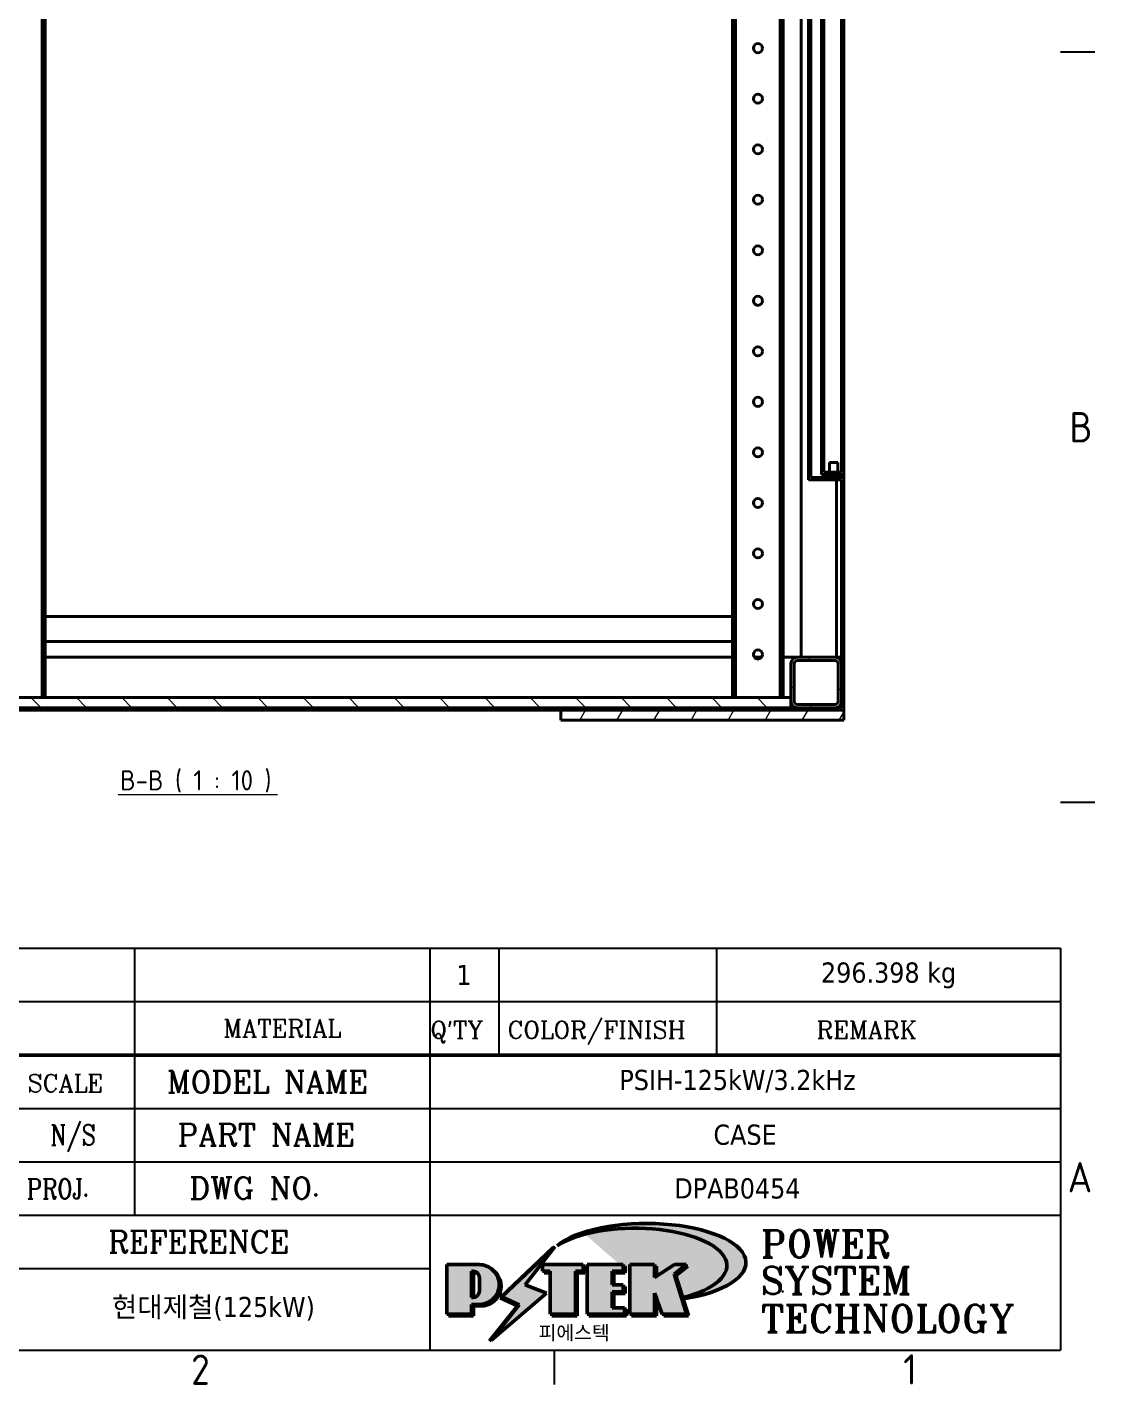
# Model space of a CAD drawing. Header units: millimetres. Extents: x 0 to 8410, y 0 to 5940.
# Drawn here: x 7188 to 8244, y 166 to 1509 of the extents above; entities that cross this region are included whole.
import ezdxf
from ezdxf.enums import TextEntityAlignment as Align

# ---------------------------------------------------------------- set-up
doc = ezdxf.new("R2010")
doc.units = ezdxf.units.MM
doc.header["$LTSCALE"] = 10
doc.layers.get('0').update_dxf_attribs({"color": 3, "lineweight": 25})
for name, color, linetype, lineweight in [('가시적인 것(ISO)', 3, 'Continuous', 40), ('경계(ISO)', 7, 'Continuous', 25), ('기호(ISO)', 5, 'Continuous', 25), ('제목(ISO)', 5, 'Continuous', 50), ('해치(ISO)', 7, 'Continuous', 18)]:
    doc.layers.add(name, color=color, linetype=linetype, lineweight=lineweight)
doc.styles.add('HAN_370', font='', dxfattribs={"width": 2})
doc.styles.add('RC_284', font='ROMANC.shx')
doc.styles.add('RC_292', font='ROMANC.shx')
doc.styles.add('ROMANT_294', font='romant.shx')
doc.styles.add('문자 텍스트_PSTEK_POSCO', font='isocp.shx')
doc.styles.add('텍스트 스타일198', font='tahoma.ttf')
doc.styles.add('텍스트 스타일333', font='ROMANC.shx', dxfattribs={"width": 0.800000011920929})
doc.styles.add('텍스트 스타일466', font='isocp.shx')
doc.styles.get('HAN_370').set_extended_font_data('GulimChe')
pattern_1 = [(135.00021045915, (0, 0), (-22.45055783671479, -22.45072276832807), [])]

# ---------------------------------------------------------------- blocks, each defined once
blk = doc.blocks.new('경계 Default Border')
at = {"layer": '경계(ISO)'}
for p, q in [((820.9999847412109, 148.5000038146973), (824.4000244140625, 148.5000038146973)), ((820.9999847412109, 74.25000190734863), (824.4000244140625, 74.25000190734863)), ((770.9166717529297, 20), (770.9166717529297, 16.59999966621399))]:
    blk.add_line(p, q, dxfattribs=at)
at = {"layer": '경계(ISO)', "color": 2, "char_height": 3.00000011920929, "attachment_point": 7, "style": '문자 텍스트_PSTEK_POSCO'}
for s, insert in [('B', (821.878270202895, 109.8463944559917)), ('A', (821.7144008173592, 35.61784856929444)), ('2', (735.0027394168841, 16.57139439638704)), ('1', (805.4443994374815, 16.59999988079071))]:
    blk.add_mtext(s, dxfattribs=dict(at, insert=insert))
blk = doc.blocks.new('제목 블록 PSTEK')
for color, points in [(252, [(317.2195697678507, 17.0593801673321), (322.0326348870767, 21.62682475217465), (322.2781991042243, 21.94392121864296), (317.0471853425802, 16.97985676345368), (318.7512090904202, 16.1899260703855), (316.0018030350395, 12.71868385740789), (316.3356552234328, 13.00206718743325), (318.9235935156908, 16.2694494742633)]), (5, [(321.6183518841322, 17.4193704504104), (319.5281351041078, 18.24969419629727), (322.4505835294948, 22.02344462252142), (317.2195697678507, 17.0593801673321), (318.9235935156908, 16.2694494742633), (316.1741874603099, 12.79820726128571)]), (1, [(324.4839107253602, 19.60711530335299), (325.2419748254881, 19.60711530335299), (325.2419748254881, 20.25857663940324), (321.2266040451076, 20.25857663940324), (321.2266040451076, 19.60711530335299), (321.9846681452406, 19.60711530335299), (321.9846681452406, 15.3430047401139), (324.4839107253602, 15.3430047401139)]), (1, [(329.2277337269622, 20.25857663940324), (325.65654113025, 20.25857663940324), (325.65654113025, 15.3430047401139), (329.3580259941756, 15.3430047401139), (329.3580259941756, 15.9944660761648), (328.1137701654877, 15.9944660761648), (328.1137701654877, 17.56360607323003), (329.2277337269622, 17.56360607323003), (329.2277337269622, 18.25543873810179), (328.1137701654877, 18.25543873810179), (328.1137701654877, 19.60711530335299), (329.2277337269622, 19.60711530335299)]), (1, [(332.3312149849806, 20.25857663940324), (329.8592894925411, 20.25857663940324), (329.8592894925411, 15.3430047401139), (332.3312149849806, 15.3430047401139), (332.3312149849806, 17.4318630164523), (333.0701931098801, 15.3430047401139), (335.4855464857051, 15.3430047401139), (334.2514536401189, 19.30614745124769), (335.4379594596742, 20.25857663940324), (334.3071782107978, 20.25857663940324), (332.3312149849806, 18.99741471888304)]), (252, [(321.9846681452406, 19.60711530335299), (321.4042753185749, 19.60711530335299), (321.4042753185749, 19.45905590879572), (321.9846681452406, 19.45905590879572)]), (252, [(324.6615819988275, 19.45905590879572), (325.4196460989604, 19.45905590879572), (325.4196460989604, 20.11051724484596), (325.2419748254881, 20.11051724484596), (325.2419748254881, 19.60711530335299), (324.4839107253602, 19.60711530335299), (324.4839107253602, 15.3430047401139), (322.1623394187076, 15.3430047401139), (322.1623394187076, 15.19494534555726), (324.6615819988275, 15.19494534555726)]), (252, [(328.2914414389548, 19.45905590879572), (329.4054050004294, 19.45905590879572), (329.4054050004294, 20.11051724484596), (329.2277337269622, 20.11051724484596), (329.2277337269622, 19.60711530335299), (328.1137701654877, 19.60711530335299), (328.1137701654877, 18.25543873810179), (328.2914414389548, 18.25543873810179)]), (252, [(332.5088862584528, 20.1105172448466), (332.3312149849806, 20.1105172448466), (332.3312149849806, 18.99741471888368), (332.5088862584528, 19.11081371413894)]), (252, [(335.6156307331414, 20.11051724484596), (335.2535118015555, 20.11051724484596), (334.2514536401189, 19.30614745124769), (335.4855464857051, 15.3430047401139), (333.1954852176545, 15.3430047401139), (333.2478643833523, 15.19494534555726), (335.6632177591723, 15.19494534555726), (334.4291249135862, 19.15808805669106)]), (252, [(328.2914414389548, 17.41554667867274), (329.4054050004294, 17.41554667867274), (329.4054050004294, 18.10737934354514), (329.2277337269622, 18.10737934354514), (329.2277337269622, 17.56360607323003), (328.1137701654877, 17.56360607323003), (328.1137701654877, 15.9944660761648), (328.2914414389548, 15.9944660761648)]), (252, [(332.5088862584528, 16.92964231796647), (332.3312149849806, 17.43186301645164), (332.3312149849806, 15.3430047401139), (330.0369607660135, 15.3430047401139), (330.0369607660135, 15.19494534555726), (332.5088862584528, 15.19494534555726)]), (252, [(329.5356972676428, 15.8464066816075), (329.3580259941756, 15.8464066816075), (329.3580259941756, 15.3430047401139), (325.8342124037171, 15.3430047401139), (325.8342124037171, 15.19494534555726), (329.5356972676428, 15.19494534555726)])]:
    blk.add_hatch(color=color).paths.add_polyline_path(points)
h = blk.add_hatch(color=1)
edge = h.paths.add_edge_path(flags=0)
edge.add_line((314.2242174273352, 19.60711530335299), (314.2242174273352, 17.00126995915134))
edge.add_line((314.2242174273352, 17.00126995915134), (314.3485873187598, 17.00126995915134))
edge.add_arc((314.3485873187598, 17.6527312952023), 0.6514613360509371, 270, 360)
edge.add_line((315.0000486548106, 17.6527312952023), (315.0000486548106, 18.95565396730211))
edge.add_arc((314.3485873187598, 18.95565396730212), 0.6514613360508712, 0, 90)
edge.add_line((314.3485873187598, 19.60711530335299), (314.2242174273352, 19.60711530335299))
edge = h.paths.add_edge_path()
edge.add_arc((314.9847713324306, 18.28938669179658), 1.969189947606664, 269.9999999999959, 450)
edge.add_line((314.9847713324306, 20.25857663940318), (311.7664314776902, 20.25857663940324))
edge.add_line((311.7664314776902, 20.25857663940324), (311.7664314776902, 15.3430047401139))
edge.add_line((311.7664314776902, 15.3430047401139), (314.2242174273352, 15.3430047401139))
edge.add_line((314.2242174273352, 15.3430047401139), (314.2242174273352, 16.32019674418991))
edge.add_line((314.2242174273352, 16.32019674418991), (314.9847713324307, 16.32019674418991))
h = blk.add_hatch(color=252)
edge = h.paths.add_edge_path()
edge.add_arc((314.9847713324309, 18.28938669179657), 1.969189947606666, 270, 406.8278729790604)
edge.add_arc((315.1624426058984, 18.1413272972396), 1.969189947606962, -90, 53.560984836317004, ccw=False)
edge.add_line((315.1624426058984, 16.17213734963263), (314.4018887008024, 16.17213734963263))
edge.add_line((314.4018887008024, 16.17213734963263), (314.4018887008024, 15.19494534555726))
edge.add_line((314.4018887008024, 15.19494534555726), (311.9441027511573, 15.19494534555726))
edge.add_line((311.9441027511573, 15.19494534555726), (311.9441027511573, 15.3430047401139))
edge.add_line((311.9441027511573, 15.3430047401139), (314.2242174273352, 15.3430047401139))
edge.add_line((314.2242174273352, 15.3430047401139), (314.2242174273352, 16.32019674418991))
edge.add_line((314.2242174273352, 16.32019674418991), (314.9847713324309, 16.32019674418991))
h = blk.add_hatch(color=252)
edge = h.paths.add_edge_path()
edge.add_line((314.4018887008024, 19.45905590879572), (314.5262585922315, 19.45905590879572))
edge.add_arc((314.5262585922314, 18.80759457274939), 0.6514613360463194, 60.4189348879147, 90.00000000000318, ccw=False)
edge.add_arc((314.3485873187602, 18.95565396730057), 0.6514613360524251, 39.96992292766206, 90.00000000009999)
edge.add_line((314.3485873187591, 19.60711530335307), (314.2242174273352, 19.60711530335298))
edge.add_line((314.2242174273352, 19.60711530335299), (314.2242174273352, 17.00126995915134))
edge.add_line((314.2242174273352, 17.00126995915134), (314.3485873187591, 17.00126995915134))
edge.add_arc((314.3485873187568, 17.652731295233), 0.6514613360816299, 270.0000000002, 274.6930825552478)
edge.add_line((314.4018887008024, 17.0034541317032), (314.4018887008024, 19.45905590879572))
at = {"layer": '해치(ISO)'}
h = blk.add_hatch(color=140, dxfattribs=at)
edge = h.paths.add_edge_path()
edge.add_ellipse((330.3660919371412, 20.15576403068321), major_axis=(9.100907360794343, 0), ratio=0.4069904968023172, start_angle=301.3098473703837, end_angle=507.7436900681698)
edge.add_ellipse((331.5340919371412, 20.4634168429492), major_axis=(-9.82350664112931, 0), ratio=0.3942600559756514, start_angle=111.51207141178469, end_angle=334.47025347086895, ccw=False)
edge.add_line((335.1363447531188, 16.8601935978785), (335.0955236905705, 16.99119398620872))
at = {"color": 180}
for p, q in [((182.4757929790549, 51.56524660363496), (372.4757929537551, 51.56524660363496)), ((280.8758854511282, 51.56524660363496), (280.8758854511282, 41.00524660363494)), ((310.0881549537552, 51.56524660363496), (310.0881549537553, 41.00524660363494)), ((316.9044520275131, 51.56524660363496), (316.9044520275127, 41.00524660363494)), ((338.4566026226726, 51.56524660363496), (338.4566026226727, 41.00524660363494)), ((372.4757929537551, 51.56524660363496), (372.4757929537551, 11.79100474011389)), ((182.475792979055, 46.2852466036349), (372.4757929537551, 46.28524660363492)), ((280.8758854511282, 41.00524660363494), (280.8758854511282, 25.16524660363502)), ((310.088154953755, 41.00524660363494), (310.088154953755, 11.79100474011392)), ((206.451475290024, 35.72524660363497), (372.4757929537551, 35.72524660363497)), ((255.917593136736, 30.44524660363498), (372.4757929537552, 30.44524660363501)), ((255.9175931367359, 25.16524660363502), (372.4757929537552, 25.165246603635)), ((255.9175931367359, 19.88524660363481), (310.0881549537553, 19.88524660363481)), ((182.475792979055, 11.79100474011392), (372.4757929537551, 11.79100474011389))]:
    blk.add_line(p, q, dxfattribs=at)
at = {"color": 7, "lineweight": 50}
blk.add_line((206.451475290024, 41.00524660363494), (372.4757929537551, 41.00524660363496), dxfattribs=at)
at = {"color": 7}
for p, q in [((322.2781991042243, 21.94392121864296), (317.0471853425802, 16.97985676345368)), ((322.4505835294948, 22.02344462252142), (317.2195697678507, 17.0593801673321)), ((317.2195697678507, 17.0593801673321), (322.0326348870767, 21.62682475217465)), ((319.5281351041078, 18.24969419629727), (322.4505835294948, 22.02344462252142)), ((322.0326348870767, 21.62682475217465), (322.2781991042243, 21.94392121864296)), ((311.7664314776902, 20.25900474011391), (311.7664314776902, 15.34300474011391)), ((314.9847713324309, 20.25857663940324), (311.7664314776902, 20.25857663940324)), ((314.9847713324309, 20.25857663940324), (311.7664314776902, 20.25857663940324)), ((311.7664314776902, 20.25857663940324), (311.7664314776902, 15.3430047401139)), ((325.2419748254881, 20.25857663940324), (321.2266040451076, 20.25857663940324)), ((321.2266040451076, 20.25857663940324), (321.2266040451076, 19.60711530335299)), ((325.2419748254881, 20.25857663940324), (321.2266040451076, 20.25857663940324)), ((321.2266040451076, 20.25857663940324), (321.2266040451076, 19.60711530335299)), ((325.2419748254881, 19.60711530335299), (325.2419748254881, 20.25857663940324)), ((325.2419748254881, 19.60711530335299), (325.2419748254881, 20.25857663940324)), ((329.2277337269622, 20.25857663940324), (325.65654113025, 20.25857663940324)), ((325.65654113025, 20.25857663940324), (325.65654113025, 15.3430047401139)), ((325.65654113025, 20.25857663940324), (325.65654113025, 15.3430047401139)), ((329.2277337269622, 20.25857663940324), (325.65654113025, 20.25857663940324)), ((329.2277337269622, 19.60711530335299), (329.2277337269622, 20.25857663940324)), ((329.2277337269622, 19.60711530335299), (329.2277337269622, 20.25857663940324)), ((332.3312149849806, 20.25857663940324), (329.8592894925411, 20.25857663940324)), ((329.8592894925411, 20.25857663940324), (329.8592894925411, 15.3430047401139)), ((329.8592894925411, 20.25857663940324), (329.8592894925411, 15.3430047401139)), ((332.3312149849806, 20.25857663940324), (329.8592894925411, 20.25857663940324)), ((334.3071782107978, 20.25857663940324), (332.3312149849806, 18.99741471888304)), ((332.3312149849806, 18.99741471888304), (332.3312149849806, 20.25857663940324)), ((334.3071782107978, 20.25857663940324), (332.3312149849806, 18.99741471888304)), ((332.3312149849806, 18.99741471888304), (332.3312149849806, 20.25857663940324)), ((334.2514536401189, 19.30614745124769), (335.4379594596742, 20.25857663940324)), ((334.2514536401189, 19.30614745124769), (335.4379594596742, 20.25857663940324)), ((335.4379594596742, 20.25857663940324), (334.3071782107978, 20.25857663940324)), ((335.4379594596742, 20.25857663940324), (334.3071782107978, 20.25857663940324)), ((314.2242174273352, 17.00126995915134), (314.2242174273352, 19.60711530335299)), ((314.2242174273352, 19.60711530335299), (314.3485873187591, 19.60711530335299)), ((314.3485873187591, 19.60711530335299), (314.2242174273352, 19.60711530335299)), ((314.2242174273352, 19.60711530335299), (314.2242174273352, 17.00126995915134)), ((314.2242174273352, 17.00126995915134), (314.2242174273352, 19.60711530335299)), ((314.2242174273352, 19.60711530335299), (314.3485873187591, 19.60711530335299)), ((314.4018887008024, 19.45905590879572), (314.5262585922314, 19.45905590879572)), ((314.4018887008024, 17.0034541317032), (314.4018887008024, 19.45905590879572)), ((315.0000486548106, 18.95565396730275), (315.0000486548106, 17.65273129520161)), ((315.0000486548106, 18.95565396730275), (315.0000486548106, 17.65273129520161)), ((321.2266040451076, 19.60711530335299), (321.9846681452406, 19.60711530335299)), ((321.2266040451076, 19.60711530335299), (321.9846681452406, 19.60711530335299)), ((321.4042753185749, 19.60711530335299), (321.4042753185749, 19.45905590879572)), ((321.9846681452406, 19.60711530335299), (321.4042753185749, 19.60711530335299)), ((321.4042753185749, 19.45905590879572), (321.9846681452406, 19.45905590879572)), ((321.9846681452406, 19.60711530335299), (321.9846681452406, 15.3430047401139)), ((321.9846681452406, 19.45905590879572), (321.9846681452406, 19.60711530335299)), ((321.9846681452406, 19.60711530335299), (321.9846681452406, 15.3430047401139)), ((324.4839107253602, 19.60711530335299), (325.2419748254881, 19.60711530335299)), ((324.4839107253602, 15.3430047401139), (324.4839107253602, 19.60711530335299)), ((325.2419748254881, 19.60711530335299), (324.4839107253602, 19.60711530335299)), ((324.4839107253602, 19.60711530335299), (324.4839107253602, 15.3430047401139)), ((324.4839107253602, 19.60711530335299), (325.2419748254881, 19.60711530335299)), ((324.4839107253602, 15.3430047401139), (324.4839107253602, 19.60711530335299)), ((324.6615819988275, 19.45905590879572), (325.4196460989604, 19.45905590879572)), ((324.6615819988275, 15.19494534555726), (324.6615819988275, 19.45905590879572)), ((325.4196460989604, 20.11051724484596), (325.2419748254881, 20.11051724484596)), ((325.2419748254881, 20.11051724484596), (325.2419748254881, 19.60711530335299)), ((325.4196460989604, 19.45905590879572), (325.4196460989604, 20.11051724484596)), ((328.1137701654877, 18.25543873810179), (328.1137701654877, 19.60711530335299)), ((328.1137701654877, 19.60711530335299), (329.2277337269622, 19.60711530335299)), ((329.2277337269622, 19.60711530335299), (328.1137701654877, 19.60711530335299)), ((328.1137701654877, 19.60711530335299), (328.1137701654877, 18.25543873810179)), ((328.1137701654877, 18.25543873810179), (328.1137701654877, 19.60711530335299)), ((328.1137701654877, 19.60711530335299), (329.2277337269622, 19.60711530335299)), ((328.2914414389548, 18.25543873810179), (328.2914414389548, 19.45905590879572)), ((328.2914414389548, 19.45905590879572), (329.4054050004294, 19.45905590879572)), ((329.4054050004294, 20.11051724484596), (329.2277337269622, 20.11051724484596)), ((329.2277337269622, 20.11051724484596), (329.2277337269622, 19.60711530335299)), ((329.4054050004294, 19.45905590879572), (329.4054050004294, 20.11051724484596)), ((332.5088862584528, 20.1105172448466), (332.3312149849806, 20.1105172448466)), ((332.3312149849806, 20.1105172448466), (332.3312149849806, 18.99741471888368)), ((332.3312149849806, 18.99741471888368), (332.5088862584528, 19.11081371413894)), ((332.5088862584528, 19.11081371413894), (332.5088862584528, 20.1105172448466)), ((335.2535118015555, 20.11051724484596), (334.2514536401189, 19.30614745124769)), ((335.4855464857051, 15.3430047401139), (334.2514536401189, 19.30614745124769)), ((334.2514536401189, 19.30614745124769), (335.4855464857051, 15.3430047401139)), ((335.4855464857051, 15.3430047401139), (334.2514536401189, 19.30614745124769)), ((334.4291249135862, 19.15808805669104), (335.6156307331414, 20.11051724484596)), ((335.6632177591723, 15.19494534555726), (334.4291249135862, 19.15808805669104)), ((335.6156307331414, 20.11051724484596), (335.2535118015555, 20.11051724484596)), ((321.6183518841322, 17.4193704504104), (319.5281351041078, 18.24969419629727)), ((329.2277337269622, 18.25543873810179), (328.1137701654877, 18.25543873810179)), ((328.1137701654877, 18.25543873810179), (328.2914414389548, 18.25543873810179)), ((329.2277337269622, 18.25543873810179), (328.1137701654877, 18.25543873810179)), ((328.1137701654877, 17.56360607323003), (329.2277337269622, 17.56360607323003)), ((328.1137701654877, 15.9944660761648), (328.1137701654877, 17.56360607323003)), ((329.2277337269622, 17.56360607323003), (328.1137701654877, 17.56360607323003)), ((328.1137701654877, 17.56360607323003), (328.1137701654877, 15.9944660761648)), ((328.1137701654877, 17.56360607323003), (329.2277337269622, 17.56360607323003)), ((328.1137701654877, 15.9944660761648), (328.1137701654877, 17.56360607323003)), ((329.2277337269622, 17.56360607323003), (329.2277337269622, 18.25543873810179)), ((329.2277337269622, 17.56360607323003), (329.2277337269622, 18.25543873810179)), ((329.4054050004294, 18.10737934354514), (329.2277337269622, 18.10737934354514)), ((329.2277337269622, 18.10737934354514), (329.2277337269622, 17.56360607323003)), ((329.4054050004294, 17.41554667867274), (329.4054050004294, 18.10737934354514)), ((345.0447381189468, 17.50375595811051), (344.9867755289346, 17.689895936919)), ((314.3485873187591, 17.00126995915134), (314.2242174273352, 17.00126995915134)), ((314.2242174273352, 17.00126995915134), (314.3485873187591, 17.00126995915134)), ((314.3485873187591, 17.00126995915134), (314.2242174273352, 17.00126995915134)), ((314.2242174273352, 16.32019674418991), (314.9847713324309, 16.32019674418991)), ((314.2242174273352, 15.3430047401139), (314.2242174273352, 16.32019674418991)), ((314.9847713324309, 16.32019674418991), (314.2242174273352, 16.32019674418991)), ((314.2242174273352, 16.32019674418991), (314.2242174273352, 15.3430047401139)), ((314.2242174273352, 16.32019674418991), (314.9847713324309, 16.32019674418991)), ((314.2242174273352, 15.3430047401139), (314.2242174273352, 16.32019674418991)), ((314.4018887008024, 16.17213734963263), (315.162442605898, 16.17213734963263)), ((314.4018887008024, 15.19494534555726), (314.4018887008024, 16.17213734963263)), ((318.7512090904202, 16.1899260703855), (316.0018030350395, 12.71868385740789)), ((316.1741874603099, 12.79820726128571), (321.6183518841322, 17.4193704504104)), ((318.9235935156908, 16.2694494742633), (316.1741874603099, 12.79820726128571)), ((316.3356552234328, 13.00206718743325), (318.9235935156908, 16.2694494742633)), ((317.0471853425802, 16.97985676345368), (318.7512090904202, 16.1899260703855)), ((318.9235935156908, 16.2694494742633), (317.2195697678507, 17.0593801673321)), ((317.2195697678507, 17.0593801673321), (318.9235935156908, 16.2694494742633)), ((328.2914414389548, 15.9944660761648), (328.2914414389548, 17.41554667867274)), ((328.2914414389548, 17.41554667867274), (329.4054050004294, 17.41554667867274)), ((332.3312149849806, 17.4318630164523), (333.0701931098801, 15.3430047401139)), ((332.3312149849806, 15.3430047401139), (332.3312149849806, 17.4318630164523)), ((332.5088862584528, 16.92964231796647), (332.3312149849806, 17.43186301645164)), ((332.3312149849806, 17.43186301645164), (332.3312149849806, 15.3430047401139)), ((332.3312149849806, 17.4318630164523), (333.0701931098801, 15.3430047401139)), ((332.3312149849806, 15.3430047401139), (332.3312149849806, 17.4318630164523)), ((332.5088862584528, 15.19494534555726), (332.5088862584528, 16.92964231796647)), ((311.7664314776902, 15.3430047401139), (314.2242174273352, 15.3430047401139)), ((311.7664314776902, 15.3430047401139), (314.2242174273352, 15.3430047401139)), ((314.2242174273352, 15.3430047401139), (311.9441027511573, 15.3430047401139)), ((311.9441027511573, 15.3430047401139), (311.9441027511573, 15.19494534555726)), ((311.9441027511573, 15.19494534555726), (314.4018887008024, 15.19494534555726)), ((321.9846681452406, 15.3430047401139), (324.4839107253602, 15.3430047401139)), ((321.9846681452406, 15.3430047401139), (324.4839107253602, 15.3430047401139)), ((324.4839107253602, 15.3430047401139), (322.1623394187076, 15.3430047401139)), ((322.1623394187076, 15.3430047401139), (322.1623394187076, 15.19494534555726)), ((322.1623394187076, 15.19494534555726), (324.6615819988275, 15.19494534555726)), ((325.65654113025, 15.3430047401139), (329.3580259941756, 15.3430047401139)), ((325.65654113025, 15.3430047401139), (329.3580259941756, 15.3430047401139)), ((329.3580259941756, 15.3430047401139), (325.8342124037171, 15.3430047401139)), ((325.8342124037171, 15.3430047401139), (325.8342124037171, 15.19494534555726)), ((325.8342124037171, 15.19494534555726), (329.5356972676428, 15.19494534555726)), ((329.3580259941756, 15.9944660761648), (328.1137701654877, 15.9944660761648)), ((328.1137701654877, 15.9944660761648), (328.2914414389548, 15.9944660761648)), ((329.3580259941756, 15.9944660761648), (328.1137701654877, 15.9944660761648)), ((329.3580259941756, 15.3430047401139), (329.3580259941756, 15.9944660761648)), ((329.3580259941756, 15.3430047401139), (329.3580259941756, 15.9944660761648)), ((329.5356972676428, 15.8464066816075), (329.3580259941756, 15.8464066816075)), ((329.3580259941756, 15.8464066816075), (329.3580259941756, 15.3430047401139)), ((329.5356972676428, 15.19494534555726), (329.5356972676428, 15.8464066816075)), ((329.8592894925411, 15.3430047401139), (332.3312149849806, 15.3430047401139)), ((329.8592894925411, 15.3430047401139), (332.3312149849806, 15.3430047401139)), ((332.3312149849806, 15.3430047401139), (330.0369607660135, 15.3430047401139)), ((330.0369607660135, 15.3430047401139), (330.0369607660135, 15.19494534555726)), ((330.0369607660135, 15.19494534555726), (332.5088862584528, 15.19494534555726)), ((333.0701931098801, 15.3430047401139), (335.4855464857051, 15.3430047401139)), ((333.0701931098801, 15.3430047401139), (335.4855464857051, 15.3430047401139)), ((335.4855464857051, 15.3430047401139), (333.1954852176545, 15.3430047401139)), ((333.1954852176545, 15.3430047401139), (333.2478643833523, 15.19494534555726)), ((333.2478643833523, 15.19494534555726), (335.6632177591723, 15.19494534555726)), ((316.0018030350395, 12.71868385740789), (316.3356552234328, 13.00206718743325))]:
    blk.add_line(p, q, dxfattribs=at)
at = {"color": 5}
for p, q in [((322.4505835294948, 22.02344462252142), (317.2195697678507, 17.0593801673321)), ((319.5281351041078, 18.24969419629727), (322.4505835294948, 22.02344462252142)), ((321.6183518841322, 17.4193704504104), (319.5281351041078, 18.24969419629727)), ((316.1741874603099, 12.79820726128571), (321.6183518841322, 17.4193704504104)), ((318.9235935156908, 16.2694494742633), (316.1741874603099, 12.79820726128571)), ((317.2195697678507, 17.0593801673321), (318.9235935156908, 16.2694494742633))]:
    blk.add_line(p, q, dxfattribs=at)
at = {"color": 1}
for p, q in [((314.9847713324309, 20.25857663940324), (311.7664314776902, 20.25857663940324)), ((311.7664314776902, 20.25857663940324), (311.7664314776902, 15.3430047401139)), ((325.2419748254881, 20.25857663940324), (321.2266040451076, 20.25857663940324)), ((321.2266040451076, 20.25857663940324), (321.2266040451076, 19.60711530335299)), ((325.2419748254881, 19.60711530335299), (325.2419748254881, 20.25857663940324)), ((329.2277337269622, 20.25857663940324), (325.65654113025, 20.25857663940324)), ((325.65654113025, 20.25857663940324), (325.65654113025, 15.3430047401139)), ((329.2277337269622, 19.60711530335299), (329.2277337269622, 20.25857663940324)), ((332.3312149849806, 20.25857663940324), (329.8592894925411, 20.25857663940324)), ((329.8592894925411, 20.25857663940324), (329.8592894925411, 15.3430047401139)), ((334.3071782107978, 20.25857663940324), (332.3312149849806, 18.99741471888304)), ((332.3312149849806, 18.99741471888304), (332.3312149849806, 20.25857663940324)), ((334.2514536401189, 19.30614745124769), (335.4379594596742, 20.25857663940324)), ((335.4379594596742, 20.25857663940324), (334.3071782107978, 20.25857663940324)), ((314.2242174273352, 17.00126995915134), (314.2242174273352, 19.60711530335299)), ((314.2242174273352, 19.60711530335299), (314.3485873187591, 19.60711530335299)), ((315.0000486548106, 18.95565396730275), (315.0000486548106, 17.65273129520161)), ((321.2266040451076, 19.60711530335299), (321.9846681452406, 19.60711530335299)), ((321.9846681452406, 19.60711530335299), (321.9846681452406, 15.3430047401139)), ((324.4839107253602, 19.60711530335299), (325.2419748254881, 19.60711530335299)), ((324.4839107253602, 15.3430047401139), (324.4839107253602, 19.60711530335299)), ((328.1137701654877, 18.25543873810179), (328.1137701654877, 19.60711530335299)), ((328.1137701654877, 19.60711530335299), (329.2277337269622, 19.60711530335299)), ((335.4855464857051, 15.3430047401139), (334.2514536401189, 19.30614745124769)), ((329.2277337269622, 18.25543873810179), (328.1137701654877, 18.25543873810179)), ((328.1137701654877, 17.56360607323003), (329.2277337269622, 17.56360607323003)), ((328.1137701654877, 15.9944660761648), (328.1137701654877, 17.56360607323003)), ((329.2277337269622, 17.56360607323003), (329.2277337269622, 18.25543873810179)), ((314.3485873187591, 17.00126995915134), (314.2242174273352, 17.00126995915134)), ((314.2242174273352, 16.32019674418991), (314.9847713324309, 16.32019674418991)), ((314.2242174273352, 15.3430047401139), (314.2242174273352, 16.32019674418991)), ((332.3312149849806, 17.4318630164523), (333.0701931098801, 15.3430047401139)), ((332.3312149849806, 15.3430047401139), (332.3312149849806, 17.4318630164523)), ((311.7664314776902, 15.3430047401139), (314.2242174273352, 15.3430047401139)), ((321.9846681452406, 15.3430047401139), (324.4839107253602, 15.3430047401139)), ((325.65654113025, 15.3430047401139), (329.3580259941756, 15.3430047401139)), ((329.3580259941756, 15.9944660761648), (328.1137701654877, 15.9944660761648)), ((329.3580259941756, 15.3430047401139), (329.3580259941756, 15.9944660761648)), ((329.8592894925411, 15.3430047401139), (332.3312149849806, 15.3430047401139)), ((333.0701931098801, 15.3430047401139), (335.4855464857051, 15.3430047401139))]:
    blk.add_line(p, q, dxfattribs=at)
at = {"color": 7}
for centre, radius, start, end in [((314.9847713324309, 18.28938669179658), 1.969189947606665, 270, 90), ((314.9847713324309, 18.28938669179658), 1.969189947606665, 270, 90), ((314.3485873187598, 18.95565396730211), 0.6514613360508712, 0, 90), ((314.3485873187602, 18.95565396730057), 0.6514613360524251, 39.96992292766117, 90), ((314.3485873187598, 18.95565396730212), 0.6514613360508712, 0, 90), ((314.5262585922314, 18.80759457274939), 0.6514613360463193, 60.41893488791137, 90), ((314.9847713324307, 18.2893866917965), 1.969189947606594, 270, 46.82787297909833), ((315.1624426058984, 18.1413272972396), 1.969189947606961, 270, 53.56098483636067), ((314.3485873187597, 17.65273129520228), 0.6514613360509381, 270, 0), ((314.3485873187598, 17.6527312952023), 0.6514613360509381, 270, 0), ((314.3485873187568, 17.652731295233), 0.6514613360816299, 270, 274.6930825552478)]:
    blk.add_arc(centre, radius, start, end, dxfattribs=at)
at = {"color": 1}
for centre, radius, start, end in [((314.9847713324309, 18.28938669179657), 1.969189947606665, 270, 90), ((314.3485873187598, 18.95565396730211), 0.6514613360508712, 0, 90), ((314.3485873187598, 17.6527312952023), 0.6514613360509381, 270, 0)]:
    blk.add_arc(centre, radius, start, end, dxfattribs=at)
at = {"layer": '제목(ISO)'}
for p, q in [((322.2781991042243, 21.94392121864296), (317.0471853425802, 16.97985676345368)), ((322.4505835294948, 22.02344462252142), (317.2195697678507, 17.0593801673321)), ((317.2195697678507, 17.0593801673321), (322.0326348870767, 21.62682475217465)), ((319.5281351041078, 18.24969419629727), (322.4505835294948, 22.02344462252142)), ((322.0326348870767, 21.62682475217465), (322.2781991042243, 21.94392121864296)), ((314.9847713324306, 20.25857663940324), (311.7664314776902, 20.25857663940324)), ((311.7664314776902, 20.25857663940324), (311.7664314776902, 15.3430047401139)), ((325.2419748254881, 20.25857663940324), (321.2266040451076, 20.25857663940324)), ((321.2266040451076, 20.25857663940324), (321.2266040451076, 19.60711530335299)), ((325.2419748254881, 19.60711530335299), (325.2419748254881, 20.25857663940324)), ((329.2277337269622, 20.25857663940324), (325.65654113025, 20.25857663940324)), ((325.65654113025, 20.25857663940324), (325.65654113025, 15.3430047401139)), ((329.2277337269622, 19.60711530335299), (329.2277337269622, 20.25857663940324)), ((332.3312149849806, 20.25857663940324), (329.8592894925411, 20.25857663940324)), ((329.8592894925411, 20.25857663940324), (329.8592894925411, 15.3430047401139)), ((334.3071782107978, 20.25857663940324), (332.3312149849806, 18.99741471888304)), ((332.3312149849806, 18.99741471888304), (332.3312149849806, 20.25857663940324)), ((334.2514536401189, 19.30614745124769), (335.4379594596742, 20.25857663940324)), ((335.4379594596742, 20.25857663940324), (334.3071782107978, 20.25857663940324)), ((314.2242174273352, 17.00126995915134), (314.2242174273352, 19.60711530335299)), ((314.2242174273352, 19.60711530335299), (314.3485873187598, 19.60711530335299)), ((314.3485873187591, 19.60711530335299), (314.2242174273352, 19.60711530335299)), ((314.2242174273352, 19.60711530335299), (314.2242174273352, 17.00126995915134)), ((314.4018887008024, 19.45905590879572), (314.5262585922314, 19.45905590879572)), ((314.4018887008024, 17.0034541317032), (314.4018887008024, 19.45905590879572)), ((315.0000486548106, 18.95565396730211), (315.0000486548106, 17.6527312952023)), ((321.2266040451076, 19.60711530335299), (321.9846681452406, 19.60711530335299)), ((321.9846681452406, 19.60711530335299), (321.4042753185749, 19.60711530335299)), ((321.4042753185749, 19.60711530335299), (321.4042753185749, 19.45905590879572)), ((321.4042753185749, 19.45905590879572), (321.9846681452406, 19.45905590879572)), ((321.9846681452406, 19.60711530335299), (321.9846681452406, 15.3430047401139)), ((321.9846681452406, 19.45905590879572), (321.9846681452406, 19.60711530335299)), ((324.4839107253602, 19.60711530335299), (325.2419748254881, 19.60711530335299)), ((324.4839107253602, 15.3430047401139), (324.4839107253602, 19.60711530335299)), ((325.2419748254881, 19.60711530335299), (324.4839107253602, 19.60711530335299)), ((324.4839107253602, 19.60711530335299), (324.4839107253602, 15.3430047401139)), ((324.6615819988275, 19.45905590879572), (325.4196460989604, 19.45905590879572)), ((324.6615819988275, 15.19494534555726), (324.6615819988275, 19.45905590879572)), ((325.4196460989604, 20.11051724484596), (325.2419748254881, 20.11051724484596)), ((325.2419748254881, 20.11051724484596), (325.2419748254881, 19.60711530335299)), ((325.4196460989604, 19.45905590879572), (325.4196460989604, 20.11051724484596)), ((328.1137701654877, 18.25543873810179), (328.1137701654877, 19.60711530335299)), ((328.1137701654877, 19.60711530335299), (329.2277337269622, 19.60711530335299)), ((329.2277337269622, 19.60711530335299), (328.1137701654877, 19.60711530335299)), ((328.1137701654877, 19.60711530335299), (328.1137701654877, 18.25543873810179)), ((328.2914414389548, 19.45905590879572), (329.4054050004294, 19.45905590879572)), ((328.2914414389548, 18.25543873810179), (328.2914414389548, 19.45905590879572)), ((329.4054050004294, 20.11051724484596), (329.2277337269622, 20.11051724484596)), ((329.2277337269622, 20.11051724484596), (329.2277337269622, 19.60711530335299)), ((329.4054050004294, 19.45905590879572), (329.4054050004294, 20.11051724484596)), ((332.5088862584528, 20.1105172448466), (332.3312149849806, 20.1105172448466)), ((332.3312149849806, 20.1105172448466), (332.3312149849806, 18.99741471888368)), ((332.3312149849806, 18.99741471888368), (332.5088862584528, 19.11081371413894)), ((332.5088862584528, 19.11081371413894), (332.5088862584528, 20.1105172448466)), ((335.2535118015555, 20.11051724484596), (334.2514536401189, 19.30614745124769)), ((335.4855464857051, 15.3430047401139), (334.2514536401189, 19.30614745124769)), ((334.2514536401189, 19.30614745124769), (335.4855464857051, 15.3430047401139)), ((334.4291249135862, 19.15808805669106), (335.6156307331414, 20.11051724484596)), ((335.6632177591723, 15.19494534555726), (334.4291249135862, 19.15808805669106)), ((335.6156307331414, 20.11051724484596), (335.2535118015555, 20.11051724484596)), ((321.6183518841322, 17.4193704504104), (319.5281351041078, 18.24969419629727)), ((329.2277337269622, 18.25543873810179), (328.1137701654877, 18.25543873810179)), ((328.1137701654877, 18.25543873810179), (328.2914414389548, 18.25543873810179)), ((328.1137701654877, 15.9944660761648), (328.1137701654877, 17.56360607323003)), ((328.1137701654877, 17.56360607323003), (329.2277337269622, 17.56360607323003)), ((329.2277337269622, 17.56360607323003), (328.1137701654877, 17.56360607323003)), ((328.1137701654877, 17.56360607323003), (328.1137701654877, 15.9944660761648)), ((329.2277337269622, 17.56360607323003), (329.2277337269622, 18.25543873810179)), ((329.4054050004294, 18.10737934354514), (329.2277337269622, 18.10737934354514)), ((329.2277337269622, 18.10737934354514), (329.2277337269622, 17.56360607323003)), ((329.4054050004294, 17.41554667867274), (329.4054050004294, 18.10737934354514)), ((314.3485873187598, 17.00126995915134), (314.2242174273352, 17.00126995915134)), ((314.2242174273352, 17.00126995915134), (314.3485873187591, 17.00126995915134)), ((314.2242174273352, 15.3430047401139), (314.2242174273352, 16.32019674418991)), ((314.2242174273352, 16.32019674418991), (314.9847713324307, 16.32019674418991)), ((314.9847713324309, 16.32019674418991), (314.2242174273352, 16.32019674418991)), ((314.2242174273352, 16.32019674418991), (314.2242174273352, 15.3430047401139)), ((314.4018887008024, 15.19494534555726), (314.4018887008024, 16.17213734963263)), ((314.4018887008024, 16.17213734963263), (315.1624426058984, 16.17213734963263)), ((318.7512090904202, 16.1899260703855), (316.0018030350395, 12.71868385740789)), ((316.1741874603099, 12.79820726128571), (321.6183518841322, 17.4193704504104)), ((318.9235935156908, 16.2694494742633), (316.1741874603099, 12.79820726128571)), ((316.3356552234328, 13.00206718743325), (318.9235935156908, 16.2694494742633)), ((317.0471853425802, 16.97985676345368), (318.7512090904202, 16.1899260703855)), ((317.2195697678507, 17.0593801673321), (318.9235935156908, 16.2694494742633)), ((318.9235935156908, 16.2694494742633), (317.2195697678507, 17.0593801673321)), ((328.2914414389548, 17.41554667867274), (329.4054050004294, 17.41554667867274)), ((328.2914414389548, 15.9944660761648), (328.2914414389548, 17.41554667867274)), ((332.3312149849806, 15.3430047401139), (332.3312149849806, 17.4318630164523)), ((332.3312149849806, 17.4318630164523), (333.0701931098801, 15.3430047401139)), ((332.5088862584528, 16.92964231796647), (332.3312149849806, 17.43186301645164)), ((332.3312149849806, 17.43186301645164), (332.3312149849806, 15.3430047401139)), ((332.5088862584528, 15.19494534555726), (332.5088862584528, 16.92964231796647)), ((311.7664314776902, 15.3430047401139), (314.2242174273352, 15.3430047401139)), ((314.2242174273352, 15.3430047401139), (311.9441027511573, 15.3430047401139)), ((311.9441027511573, 15.3430047401139), (311.9441027511573, 15.19494534555726)), ((311.9441027511573, 15.19494534555726), (314.4018887008024, 15.19494534555726)), ((321.9846681452406, 15.3430047401139), (324.4839107253602, 15.3430047401139)), ((324.4839107253602, 15.3430047401139), (322.1623394187076, 15.3430047401139)), ((322.1623394187076, 15.3430047401139), (322.1623394187076, 15.19494534555726)), ((322.1623394187076, 15.19494534555726), (324.6615819988275, 15.19494534555726)), ((325.65654113025, 15.3430047401139), (329.3580259941756, 15.3430047401139)), ((329.3580259941756, 15.3430047401139), (325.8342124037171, 15.3430047401139)), ((325.8342124037171, 15.3430047401139), (325.8342124037171, 15.19494534555726)), ((325.8342124037171, 15.19494534555726), (329.5356972676428, 15.19494534555726)), ((329.3580259941756, 15.9944660761648), (328.1137701654877, 15.9944660761648)), ((328.1137701654877, 15.9944660761648), (328.2914414389548, 15.9944660761648)), ((329.3580259941756, 15.3430047401139), (329.3580259941756, 15.9944660761648)), ((329.5356972676428, 15.8464066816075), (329.3580259941756, 15.8464066816075)), ((329.3580259941756, 15.8464066816075), (329.3580259941756, 15.3430047401139)), ((329.5356972676428, 15.19494534555726), (329.5356972676428, 15.8464066816075)), ((329.8592894925411, 15.3430047401139), (332.3312149849806, 15.3430047401139)), ((332.3312149849806, 15.3430047401139), (330.0369607660135, 15.3430047401139)), ((330.0369607660135, 15.3430047401139), (330.0369607660135, 15.19494534555726)), ((330.0369607660135, 15.19494534555726), (332.5088862584528, 15.19494534555726)), ((333.0701931098801, 15.3430047401139), (335.4855464857051, 15.3430047401139)), ((335.4855464857051, 15.3430047401139), (333.1954852176545, 15.3430047401139)), ((333.1954852176545, 15.3430047401139), (333.2478643833523, 15.19494534555726)), ((333.2478643833523, 15.19494534555726), (335.6632177591723, 15.19494534555726)), ((316.0018030350395, 12.71868385740789), (316.3356552234328, 13.00206718743325))]:
    blk.add_line(p, q, dxfattribs=at)
at = {"layer": '제목(ISO)', "color": 4}
blk.add_line((335.1363447531188, 16.8601935978785), (335.0955236905705, 16.99119398620872), dxfattribs=at)
at = {"layer": '제목(ISO)'}
for centre, radius, start, end in [((314.9847713324306, 18.28938669179658), 1.969189947606664, 46.82787297909431, 90), ((314.3485873187598, 18.95565396730212), 0.6514613360508712, 0, 90), ((314.3485873187602, 18.95565396730057), 0.6514613360524251, 39.96992292766117, 90), ((314.5262585922314, 18.80759457274939), 0.6514613360463193, 60.41893488791137, 90), ((314.9847713324307, 18.2893866917965), 1.969189947606594, 270, 46.82787297909833), ((314.9847713324309, 18.28938669179657), 1.969189947606666, 270, 46.8278729790603), ((315.1624426058984, 18.1413272972396), 1.969189947606962, 270, 53.56098483631701), ((314.3485873187598, 17.6527312952023), 0.6514613360509371, 270, 0), ((314.3485873187568, 17.652731295233), 0.6514613360816299, 270, 274.6930825552478)]:
    blk.add_arc(centre, radius, start, end, dxfattribs=at)
at = {"layer": '제목(ISO)', "color": 4}
for centre, major_axis, ratio, start_param, end_param in [((331.5340919371412, 20.4634168429492), (9.82350664112931, 0), 0.3942600559756514, 5.087845455444478, 8.97919982663645), ((330.3660919371412, 20.15576403068321), (9.100907360794343, 0), 0.4069904968023172, 5.258848905294775, 8.861799147915196)]:
    blk.add_ellipse(centre, major_axis=major_axis, ratio=ratio, start_param=start_param, end_param=end_param, dxfattribs=at)
at = {"color": 2, "style": 'RC_284'}
blk.add_text('MATERIAL', height=1.742399930953979, dxfattribs=at).set_placement((295.4820202024417, 43.64524660363492), align=Align.MIDDLE_CENTER)
at = {"color": 2}
for s, height, style, p in [("Q'TY", 1.742399930953979, 'RC_284', (310.1440786515383, 42.62317362549192)), ('COLOR/FINISH', 1.742399930953979, 'RC_284', (317.7725341324144, 42.62317362549192)), ('REMARK', 1.742399930953979, 'RC_284', (348.346649953877, 42.62317362549192)), ('SCALE', 1.742399930953979, 'RC_284', (270.2934779252897, 37.34317362549218)), ('MODEL NAME', 2.178000062704086, 'RC_292', (284.096330289083, 37.25462520371384)), ('PART NAME', 2.178000062704086, 'RC_292', (285.1416959765849, 32.03045329421792)), (' DWG NO.', 2.178000062704086, 'RC_292', (284.8124284083233, 26.75045329421772)), ('REFERENCE', 2.178000062704086, 'RC_292', (278.2741065029841, 21.43214925458022))]:
    blk.add_text(s, height=height, dxfattribs=dict(at, style=style)).set_placement(p)
at = {"color": 7, "style": '텍스트 스타일333', "width": 0.7999999523162842}
blk.add_text('N/S', height=2.000000029802322, dxfattribs=at).set_placement((274.7838860285014, 33.08524660363496), align=Align.MIDDLE_CENTER)
at = {"color": 2, "style": '텍스트 스타일333', "width": 0.7999999523162842}
blk.add_text('3rd ANGLE PROJ.', height=2.000000029802322, dxfattribs=at).set_placement((256.8430306642954, 26.76148381654429))
at = {"color": 7, "style": 'ROMANT_294'}
for s, p in [('POWER', (342.82727231297, 20.97115304607566)), ('SYSTEM', (342.82727231297, 17.3284636719184)), ('TECHNOLOGY', (342.82727231297, 13.57194088644453))]:
    blk.add_text(s, height=2.700000107288361, dxfattribs=at).set_placement(p)
at = {"color": 7, "insert": (320.8519732224835, 14.21236326823155), "char_height": 1.400000005960464, "attachment_point": 1, "line_spacing_factor": 0.3319999873638153, "style": 'HAN_370'}
blk.add_mtext('\\fHY견고딕|b0|i0;\\H1.4000;피에스텍', dxfattribs=at)
at = {"layer": '제목(ISO)', "color": 7, "style": '텍스트 스타일198'}
for tag, p in [('부품_번호_001', (195.621131540905, 47.68071419841495)), ('설명_001', (223.5386745931489, 48.09505762959937)), ("3._Q'TY_001", (312.7051684940307, 47.92188863680521)), ('질량\\P3;_001', (348.7854742224341, 48.1643332325385)), ('1._MODEL_NAME_001', (328.8463888355892, 37.53784565642327)), ('제목_001', (338.1474522096431, 32.12134217035067)), ('부품_번호_001', (334.2803717941369, 26.80591818687283)), ('설계자_001', (208.993343327159, 25.2331256569733)), ('점검자_001', (226.4283219502686, 25.23446884679021)), ('시트_크기_001', (260.8406700134146, 14.8347677050446)), ('프로젝트_001', (278.6376504106829, 15.06821694256837)), ('작성_날짜_001', (207.6508315629738, 13.26600473167383))]:
    blk.add_attdef(tag, p, '', height=2.000000029802322, dxfattribs=at)
for tag, p in [('재질', (295.4820202024417, 48.92524660363499)), ('4._COLOR', (327.6805273250926, 48.92524660363493)), ('엔지니어링_승인자', (247.673240162284, 26.23312567187446)), ('점검_날짜', (231.1845342133799, 14.26600474011394)), ('엔지니어링_승인_날짜', (247.6732401622839, 14.26600474011394))]:
    blk.add_attdef(tag, text='', height=2.000000029802322, dxfattribs=at).set_placement(p, align=Align.MIDDLE_CENTER)

msp = doc.modelspace()

# ---------------------------------------------------------------- hatches: boundary and pattern name
at = {"layer": '해치(ISO)'}
h = msp.add_hatch(dxfattribs=at)
h.set_pattern_fill('ANSI31', color=256, scale=254, style=0)
h.set_pattern_definition([(44.99999999999999, (0, 0), (-22.45064030267288, 22.45064030267289), [])])
h.paths.add_polyline_path([(6783.018083899931, 2933.559216078617), (6783.018083899931, 2931.259216078617), (6807.968112374776, 2931.259216078618), (7883.368112374776, 2931.259216078618), (7908.31814084962, 2931.259216078617), (7908.31814084962, 2933.559216078617), (7901.288540704499, 2933.559216078617), (6790.047684045051, 2933.559216078617)])
h.paths.add_polyline_path([(6695.668112374776, 833.559216078617), (6975.668112374776, 833.559216078617), (7715.668112374776, 833.559216078617), (7995.668112374776, 833.559216078617), (7995.668112374776, 1063.559216078617), (7962.968112374776, 1063.559216078617), (7962.968112374776, 2863.559216078617), (7995.668112374776, 2863.559216078617), (7995.668112374776, 2933.559216078617), (7930.047684045051, 2933.559216078617), (7923.018083899931, 2933.559216078617), (7923.018083899931, 2931.259216078617), (7953.368112374776, 2931.259216078618), (7993.368112374776, 2931.259216078618), (7993.368112374776, 2891.259216078618), (7993.368112374776, 2865.859216078597), (7960.668112374777, 2865.859216078597), (7960.668112374777, 1061.259216078637), (7993.368112374776, 1061.259216078637), (7993.368112374776, 879.4592160786171), (7993.368112374776, 842.2592160786172), (7993.368112374776, 835.8592160786171), (7986.968112374775, 835.8592160786174), (7949.768112374775, 835.8592160786174), (7943.368112374776, 835.8592160786174), (6747.968112374775, 835.8592160786174), (6741.568112374776, 835.8592160786174), (6704.368112374776, 835.8592160786174), (6697.968112374775, 835.8592160786171), (6697.968112374775, 842.2592160786172), (6697.968112374775, 879.4592160786171), (6697.968112374775, 901.2592160786375), (6730.668112374775, 901.2592160786375), (6730.668112374775, 2865.859216078597), (6697.968112374775, 2865.859216078597), (6697.968112374775, 2891.259216078618), (6697.968112374775, 2931.259216078618), (6737.968112374776, 2931.259216078618), (6768.318140849619, 2931.259216078617), (6768.318140849619, 2933.559216078617), (6761.2885407045, 2933.559216078617), (6695.668112374776, 2933.559216078617), (6695.668112374776, 2863.559216078617), (6728.368112374776, 2863.559216078617), (6728.368112374776, 903.5592160786172), (6695.668112374776, 903.5592160786169)])
h = msp.add_hatch(dxfattribs=at)
h.set_pattern_fill('ANSI31', color=256, scale=254, angle=75.00017538262, style=0)
h.set_pattern_definition([(120.00017538262, (0, 0), (-27.49625797658591, -15.87508416623469), [])])
h.paths.add_polyline_path([(7973.668112374776, 2860.559216078617), (7973.668112374776, 1066.559216078617), (7995.668112374776, 1066.559216078617), (7995.668112374776, 2860.559216078617)])
h.paths.add_polyline_path([(7975.968112374775, 1068.859216078617), (7975.968112374775, 2858.259216078618), (7993.368112374776, 2858.259216078617), (7993.368112374776, 1068.859216078617)], flags=0)
h = msp.add_hatch(dxfattribs=at)
h.set_pattern_fill('ANSI31', color=256, scale=254, angle=90.00021045915, style=0)
h.set_pattern_definition(pattern_1)
edge = h.paths.add_edge_path()
edge.add_ellipse((7949.768112374775, 842.2592160786173), major_axis=(-6.399999999999935, -1.4210854715202e-13), ratio=1, start_angle=0, end_angle=89.99999999999808)
edge.add_line((7949.768112374775, 835.8592160786174), (7986.968112374776, 835.8592160786169))
edge.add_ellipse((7986.968112374775, 842.2592160786172), major_axis=(0, -6.400000000000006), ratio=1, start_angle=0, end_angle=90)
edge.add_line((7993.368112374776, 842.2592160786172), (7993.368112374776, 879.4592160786174))
edge.add_ellipse((7986.968112374775, 879.4592160786171), major_axis=(6.400000000000006, 1.421085471520201e-13), ratio=1, start_angle=0, end_angle=89.99999999999746)
edge.add_line((7986.968112374775, 885.8592160786171), (7949.768112374774, 885.8592160786172))
edge.add_ellipse((7949.768112374775, 879.4592160786174), major_axis=(0, 6.399999999999864), ratio=1, start_angle=0, end_angle=90.00000000000126)
edge.add_line((7943.368112374776, 879.4592160786174), (7943.368112374776, 845.8592160786174))
edge.add_line((7943.368112374775, 845.8592160786174), (7943.368112374775, 842.2592160786172))
edge = h.paths.add_edge_path(flags=0)
edge.add_ellipse((7949.768112374775, 842.2592160786172), major_axis=(-7.105427357601003e-14, -3.199999999999932), ratio=1, start_angle=270.0000000000038, end_angle=360)
edge.add_line((7949.768112374775, 839.0592160786172), (7986.968112374776, 839.059216078617))
edge.add_ellipse((7986.968112374775, 842.2592160786176), major_axis=(3.2000000000005, -4.263256414560601e-13), ratio=1, start_angle=270.0000000000152, end_angle=360)
edge.add_line((7990.168112374775, 842.2592160786172), (7990.168112374775, 879.4592160786174))
edge.add_ellipse((7986.968112374775, 879.4592160786174), major_axis=(0, 3.199999999999932), ratio=1, start_angle=270, end_angle=360)
edge.add_line((7986.968112374775, 882.6592160786173), (7949.768112374774, 882.6592160786173))
edge.add_ellipse((7949.768112374775, 879.4592160786171), major_axis=(-3.200000000000216, 1.4210854715202e-13), ratio=1, start_angle=270.0000000000064, end_angle=360)
edge.add_line((7946.568112374775, 879.4592160786174), (7946.568112374775, 842.2592160786171))
edge = h.paths.add_edge_path()
edge.add_ellipse((6704.368112374776, 879.4592160786171), major_axis=(-1.421085471520201e-13, 6.400000000000006), ratio=1, start_angle=0, end_angle=89.99999999999746)
edge.add_line((6697.968112374775, 879.4592160786174), (6697.968112374775, 842.2592160786172))
edge.add_ellipse((6704.368112374776, 842.2592160786169), major_axis=(-6.399999999999579, 2.842170943040401e-13), ratio=1, start_angle=0, end_angle=90.00000000000509)
edge.add_line((6704.368112374776, 835.8592160786174), (6741.568112374775, 835.859216078617))
edge.add_ellipse((6741.568112374776, 842.2592160786173), major_axis=(7.105427357601003e-14, -6.400000000000006), ratio=1, start_angle=6.361109362927029e-13, end_angle=89.99999999999682)
edge.add_line((6747.968112374775, 842.259216078617), (6747.968112374775, 845.8592160786172))
edge.add_line((6747.968112374775, 845.8592160786174), (6747.968112374775, 879.4592160786174))
edge.add_ellipse((6741.568112374776, 879.4592160786174), major_axis=(6.399999999999935, -1.4210854715202e-13), ratio=1, start_angle=0, end_angle=90.00000000000126)
edge.add_line((6741.568112374776, 885.8592160786174), (6704.368112374777, 885.859216078617))
edge = h.paths.add_edge_path(flags=0)
edge.add_ellipse((6704.368112374776, 879.4592160786174), major_axis=(-3.199999999999932, 0), ratio=1, start_angle=270, end_angle=360)
edge.add_line((6701.168112374777, 879.4592160786174), (6701.168112374777, 842.2592160786172))
edge.add_ellipse((6704.368112374776, 842.2592160786172), major_axis=(0, -3.199999999999932), ratio=1, start_angle=270, end_angle=360)
edge.add_line((6704.368112374776, 839.059216078617), (6741.568112374775, 839.0592160786172))
edge.add_ellipse((6741.568112374776, 842.2592160786172), major_axis=(3.200000000000003, 0), ratio=1, start_angle=270.0000000000013, end_angle=360)
edge.add_line((6744.768112374775, 842.2592160786172), (6744.768112374775, 879.4592160786174))
edge.add_ellipse((6741.568112374776, 879.4592160786174), major_axis=(0, 3.199999999999932), ratio=1, start_angle=270, end_angle=359.9999999999987)
edge.add_line((6741.568112374776, 882.6592160786173), (6704.368112374777, 882.6592160786172))
h = msp.add_hatch(dxfattribs=at)
h.set_pattern_fill('ANSI31', color=256, scale=254, angle=90.00021045915, style=0)
h.set_pattern_definition(pattern_1)
h.paths.add_polyline_path([(7943.368112374776, 835.8592160786171), (7943.368112374776, 842.2592160786172), (7943.368112374776, 845.8592160786171), (6747.968112374775, 845.8592160786171), (6747.968112374775, 842.2592160786172), (6747.968112374775, 835.8592160786171)])
h = msp.add_hatch(dxfattribs=at)
h.set_pattern_fill('ANSI31', color=256, scale=254, angle=14.999977780745, style=0)
h.set_pattern_definition([(59.99997778074501, (0, 0), (-27.49630041384224, 15.87501066304332), [])])
h.paths.add_polyline_path([(7715.668112374776, 823.559216078617), (7995.668112374776, 823.559216078617), (7995.668112374776, 833.559216078617), (7715.668112374776, 833.559216078617)])

# ---------------------------------------------------------------- linework, layer by layer
at = {"layer": '가시적인 것(ISO)'}
for p, q in [((7202.668112374775, 845.8592160786174), (7202.668112374775, 2931.259216078618)), ((7205.668112374775, 2931.259216078618), (7205.668112374775, 845.8592160786175)), ((7885.668112374777, 845.8592160786174), (7885.668112374777, 2921.259216078617)), ((7888.668112374777, 845.8592160786174), (7888.668112374777, 2921.259216078617)), ((7932.668112374776, 845.8592160786174), (7932.668112374776, 2921.259216078617)), ((7935.668112374777, 2921.259216078617), (7935.668112374777, 845.8592160786175)), ((7960.668112374777, 2865.859216078597), (7960.668112374777, 1061.259216078637)), ((7962.968112374776, 1063.559216078617), (7962.968112374776, 2863.559216078617)), ((7973.668112374776, 2860.559216078617), (7973.668112374776, 1066.559216078617)), ((7975.968112374775, 1068.859216078617), (7975.968112374775, 2858.259216078617)), ((7993.368112374776, 2858.259216078617), (7993.368112374776, 1068.859216078617)), ((7995.668112374776, 1066.559216078617), (7995.668112374776, 2860.559216078617)), ((7953.368112374776, 2024.559216078617), (7953.368112374776, 885.8592160786171)), ((7989.668112374777, 1078.559216078617), (7981.668112374776, 1078.559216078617)), ((7981.668112374776, 1068.859216078617), (7981.668112374776, 1078.559216078617)), ((7989.668112374776, 1068.859216078617), (7989.668112374776, 1078.559216078617)), ((7995.668112374776, 1063.559216078617), (7962.968112374776, 1063.559216078617)), ((7973.668112374776, 1066.559216078617), (7995.668112374776, 1066.559216078617)), ((7993.368112374776, 1068.859216078617), (7975.968112374775, 1068.859216078617)), ((7981.668112374776, 1063.559216078617), (7981.668112374776, 1066.559216078617)), ((7989.668112374776, 1063.559216078617), (7989.668112374776, 1066.559216078617)), ((7995.668112374776, 1066.559216078617), (7995.668112374776, 1063.559216078617)), ((7995.668112374776, 833.559216078617), (7995.668112374776, 1063.559216078617)), ((7960.668112374777, 1061.259216078637), (7993.368112374776, 1061.259216078637)), ((7988.368112374777, 1061.259216078637), (7988.368112374777, 885.8592160786171)), ((7993.368112374776, 1061.259216078637), (7993.368112374776, 835.859216078617)), ((7885.668112374777, 926.2592160786372), (7205.668112374775, 926.2592160786372)), ((7205.668112374775, 901.2592160786371), (7885.668112374777, 901.2592160786371)), ((7205.668112374775, 885.8592160786171), (7885.668112374777, 885.8592160786171)), ((7907.068112374776, 885.8592160786171), (7914.268112374776, 885.8592160786171)), ((7935.668112374777, 885.8592160786171), (7949.768112374775, 885.8592160786171)), ((7943.368112374775, 879.4592160786171), (7943.368112374775, 842.259216078617)), ((7946.568112374775, 842.259216078617), (7946.568112374775, 879.4592160786171)), ((7986.968112374775, 885.8592160786171), (7949.768112374775, 885.8592160786171)), ((7949.768112374775, 882.6592160786172), (7986.968112374775, 882.6592160786172)), ((7986.968112374775, 885.8592160786171), (7988.368112374775, 885.8592160786171)), ((7991.368112374777, 885.8592160786171), (7988.368112374777, 885.8592160786171)), ((7990.168112374775, 879.4592160786171), (7990.168112374775, 842.259216078617)), ((7991.368112374777, 885.8592160786171), (7993.368112374776, 885.8592160786171)), ((7993.368112374776, 842.259216078617), (7993.368112374776, 879.4592160786171)), ((6695.668112374776, 833.559216078617), (7995.668112374776, 833.559216078617)), ((7993.368112374776, 835.859216078617), (6697.968112374775, 835.859216078617)), ((7943.368112374776, 845.859216078617), (6747.968112374775, 845.859216078617)), ((6747.968112374775, 835.859216078617), (7943.368112374776, 835.859216078617)), ((7995.668112374774, 833.5592160786172), (7715.668112374776, 833.5592160786172)), ((7715.668112374776, 833.5592160786172), (7715.668112374776, 823.559216078617)), ((7943.368112374776, 835.859216078617), (7943.368112374776, 845.859216078617)), ((7986.968112374775, 839.0592160786168), (7949.768112374775, 839.0592160786168)), ((7949.768112374775, 835.8592160786168), (7986.968112374775, 835.8592160786168)), ((7995.668112374774, 823.559216078617), (7995.668112374774, 833.5592160786172)), ((7715.668112374776, 823.559216078617), (7995.668112374774, 823.559216078617))]:
    msp.add_line(p, q, dxfattribs=at)
for centre in [(7910.668112374777, 1488.559216078618), (7910.668112374777, 1438.559216078618), (7910.668112374777, 1388.559216078618), (7910.668112374777, 1338.559216078618), (7910.668112374777, 1288.559216078618), (7910.668112374777, 1238.559216078618), (7910.668112374777, 1188.559216078618), (7910.668112374777, 1138.559216078618), (7910.668112374777, 1088.559216078618), (7910.668112374777, 1038.559216078618), (7910.668112374777, 988.5592160786175), (7910.668112374777, 938.5592160786175), (7910.668112374777, 888.5592160786175)]:
    msp.add_circle(centre, 4.500000000000001, dxfattribs=at)
for centre, radius, start, end in [((7949.768112374775, 879.4592160786174), 6.399999999999864, 90, 180), ((7949.768112374775, 879.459216078617), 3.200000000000216, 90, 180), ((7986.968112374775, 879.459216078617), 6.400000000000006, 0, 90), ((7986.968112374775, 879.4592160786171), 3.199999999999932, 0, 90), ((7949.768112374775, 842.2592160786172), 6.399999999999935, 180, 270), ((7949.768112374775, 842.259216078617), 3.199999999999932, 180, 270), ((7986.968112374775, 842.259216078617), 6.400000000000006, 270, 0), ((7986.968112374775, 842.2592160786173), 3.2000000000005, 270.0000000000254, 0)]:
    msp.add_arc(centre, radius, start, end, dxfattribs=at)
at = {"layer": '기호(ISO)', "color": 7, "lineweight": 18}
msp.add_line((7277.742350742248, 749.8034179286344), (7435.549271747497, 749.8034179286344), dxfattribs=at)

# ---------------------------------------------------------------- block references
at = {"xscale": 10, "yscale": 10, "zscale": 10}
msp.add_blockref('경계 Default Border', (0, 0), dxfattribs=at)
ref = msp.add_blockref('제목 블록 PSTEK', (4485.242070462447, 82.08995259886106), dxfattribs=dict(xscale=10, yscale=10, zscale=10))
ref.add_attrib('프로젝트_001', '현대제철(125kW)', (7271.618574569277, 232.7721220245448), dxfattribs={"layer": '제목(ISO)', "color": 7, "height": 20.00000029802322, "style": '텍스트 스타일198'})
ref.add_attrib("3._Q'TY_001", '1', (7612.293755402755, 561.308838966913), dxfattribs={"layer": '제목(ISO)', "color": 7, "height": 20.00000029802322, "style": '텍스트 스타일198'})
ref.add_attrib('부품_번호_001', 'DPAB0454', (7828.045788403816, 350.1491344675894), dxfattribs={"layer": '제목(ISO)', "color": 7, "height": 20.00000029802322, "style": '텍스트 스타일198'})
ref.add_attrib('1._MODEL_NAME_001', 'PSIH-125kW/3.2kHz', (7773.705958818338, 457.4684091630938), dxfattribs={"layer": '제목(ISO)', "color": 7, "height": 20.00000029802322, "style": '텍스트 스타일198'})
ref.add_attrib('질량\\P3;_001', '296.398 kg', (7973.096812686789, 563.733284924246), dxfattribs={"layer": '제목(ISO)', "color": 7, "height": 20.00000029802322, "style": '텍스트 스타일198'})
ref.add_attrib('제목_001', 'CASE', (7866.716592558879, 403.3033743023677), dxfattribs={"layer": '제목(ISO)', "color": 7, "height": 20.00000029802322, "style": '텍스트 스타일198'})

# ---------------------------------------------------------------- texts
at = {"layer": '기호(ISO)', "color": 7, "insert": (7279.822356098056, 752.014979243396), "char_height": 20.00000029802322, "attachment_point": 7, "style": '텍스트 스타일466'}
msp.add_mtext('B-B ( 1 : 10 )', dxfattribs=at)

doc.saveas('drawing.dxf')
